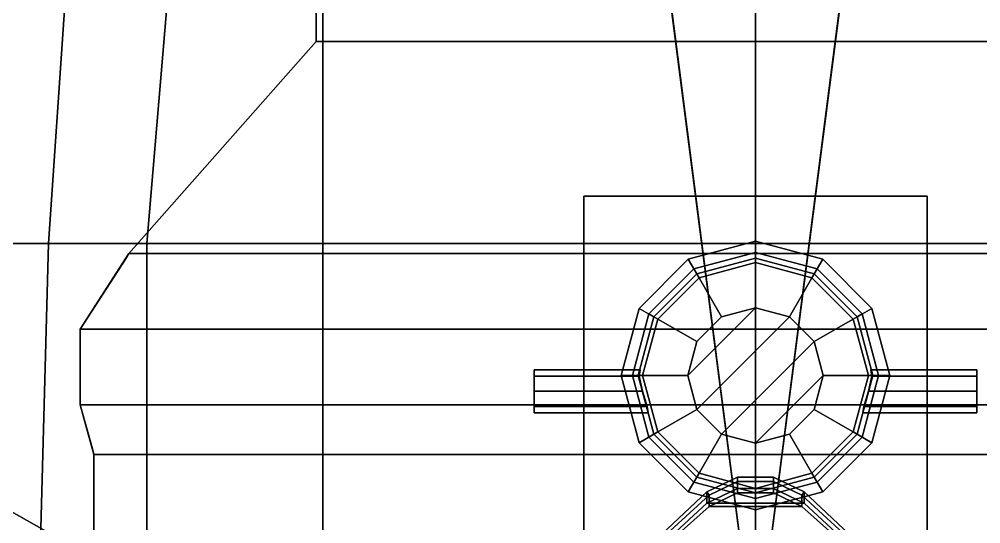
# Model space of a CAD drawing. Header units: millimetres. Extents: x -12 to 12, y -117 to 93.
# Drawn here: x -6.52 to 2, y 26.41 to 30.88 of the extents above; entities that cross this region are included whole.
import ezdxf

# ---------------------------------------------------------------- set-up
doc = ezdxf.new("R2010")
doc.units = ezdxf.units.MM
doc.header["$MEASUREMENT"] = 0
doc.layers.add('railings', color=6, linetype='Continuous')
doc.layers.add('supersctucture', color=3, linetype='Continuous')

msp = doc.modelspace()

# ---------------------------------------------------------------- linework, layer by layer
for points in [[(-1.99, 40.6, 11.96), (0, 25.2, 24.73), (0, 25.2, 24.82), (-1.99, 40.65, 11.96)], [(-1.99, 40.65, 11.96), (0, 25.2, 24.82), (0, 25.2, 24.73), (-1.99, 40.6, 11.96)], [(1.99, 40.6, 11.96), (0, 25.2, 24.73), (0, 25.2, 24.82), (1.99, 40.65, 11.96)], [(1.99, 40.65, 11.96), (0, 25.2, 24.82), (0, 25.2, 24.73), (1.99, 40.6, 11.96)], [(-6.87, 38.12, -6.24), (-5.63, 38.12, -6.77), (-6.26, 28.89, -6.94), (-7.68, 28.89, -6.31)], [(-5.63, 38.12, -6.77), (-4.61, 38.12, -7.02), (-5.39, 28.89, -7.08), (-6.26, 28.89, -6.94)], [(0, 28.89, -7.11), (-5.39, 28.89, -7.08), (-4.61, 38.12, -7.02), (0, 38.12, -7.11)], [(0, 38.12, -7.11), (4.61, 38.12, -7.02), (5.39, 28.89, -7.08), (0, 28.89, -7.11)], [(-3.89, 30.68, 9.45), (-3.89, 35.88, 9.45), (3.89, 35.88, 9.45), (3.89, 30.68, 9.45)], [(-3.89, 30.68, 9.55), (-3.89, 35.88, 9.55), (-3.89, 35.88, 9.45), (-3.89, 30.68, 9.45)], [(3.89, 33.48, 9.55), (-3.89, 33.48, 9.55), (-3.89, 30.68, 9.55), (3.89, 30.68, 9.55)], [(-5.55, 28.8, 9.45), (-3.89, 30.68, 9.45), (3.89, 30.68, 9.45), (5.55, 28.8, 9.45)], [(3.89, 30.68, 9.55), (-3.89, 30.68, 9.55), (-5.55, 28.8, 9.55), (5.55, 28.8, 9.55)], [(-5.55, 28.8, 9.55), (-3.89, 30.68, 9.55), (-3.89, 30.68, 9.45), (-5.55, 28.8, 9.45)], [(-7.68, 28.89, -6.31), (-6.26, 28.89, -6.94), (-6.5, 19.99, -6.98), (-8.11, 19.99, -6.31)], [(-6.26, 28.89, -6.94), (-5.39, 28.89, -7.08), (-5.39, 19.99, -7.11), (-6.5, 19.99, -6.98)], [(0, 19.99, -7.11), (-5.39, 19.99, -7.11), (-5.39, 28.89, -7.08), (0, 28.89, -7.11)], [(0, 28.89, -7.11), (5.39, 28.89, -7.08), (5.39, 19.99, -7.11), (0, 19.99, -7.11)], [(5.55, 28.8, 9.55), (-5.55, 28.8, 9.55), (-5.98, 28.13, 9.55), (5.98, 28.13, 9.55)], [(-5.98, 28.13, 9.45), (-5.55, 28.8, 9.45), (5.55, 28.8, 9.45), (5.98, 28.13, 9.45)], [(-5.98, 28.13, 9.55), (-5.55, 28.8, 9.55), (-5.55, 28.8, 9.45), (-5.98, 28.13, 9.45)], [(-5.98, 27.46, 9.45), (-5.98, 28.13, 9.45), (5.98, 28.13, 9.45), (5.98, 27.46, 9.45)], [(5.98, 28.13, 9.55), (-5.98, 28.13, 9.55), (-5.98, 27.46, 9.55), (5.98, 27.46, 9.55)], [(-5.98, 27.46, 9.55), (-5.98, 28.13, 9.55), (-5.98, 28.13, 9.45), (-5.98, 27.46, 9.45)], [(5.98, 27.46, 9.55), (-5.98, 27.46, 9.55), (-5.86, 27.02, 9.55), (5.86, 27.02, 9.55)], [(-5.86, 27.02, 9.45), (-5.98, 27.46, 9.45), (5.98, 27.46, 9.45), (5.86, 27.02, 9.45)], [(-5.86, 27.02, 9.55), (-5.98, 27.46, 9.55), (-5.98, 27.46, 9.45), (-5.86, 27.02, 9.45)], [(-5.86, 24.74, 9.45), (-5.86, 27.02, 9.45), (5.86, 27.02, 9.45), (5.86, 24.74, 9.45)], [(5.86, 27.02, 9.55), (-5.86, 27.02, 9.55), (-5.86, 24.74, 9.55), (5.86, 24.74, 9.55)], [(-5.86, 24.74, 9.55), (-5.86, 27.02, 9.55), (-5.86, 27.02, 9.45), (-5.86, 24.74, 9.45)], [(-0.43, 26.59, 23.18), (-0.43, 26.69, 23.41), (-0.16, 26.82, 23.41), (-0.16, 26.72, 23.18)], [(-0.16, 26.78, 23.41), (-0.16, 26.82, 23.41), (-0.43, 26.69, 23.41), (-0.41, 26.66, 23.41)], [(-0.16, 26.68, 23.18), (-0.16, 26.78, 23.41), (-0.41, 26.66, 23.41), (-0.41, 26.56, 23.18)], [(0.16, 26.82, 23.41), (0.16, 26.72, 23.18), (-0.16, 26.72, 23.18), (-0.16, 26.82, 23.41)], [(0.16, 26.78, 23.41), (0.16, 26.82, 23.41), (-0.16, 26.82, 23.41), (-0.16, 26.78, 23.41)], [(-0.16, 26.78, 23.41), (-0.16, 26.68, 23.18), (0.16, 26.68, 23.18), (0.16, 26.78, 23.41)], [(0.43, 26.69, 23.41), (0.43, 26.59, 23.18), (0.16, 26.72, 23.18), (0.16, 26.82, 23.41)], [(0.41, 26.66, 23.41), (0.43, 26.69, 23.41), (0.16, 26.82, 23.41), (0.16, 26.78, 23.41)], [(0.16, 26.78, 23.41), (0.16, 26.68, 23.18), (0.41, 26.56, 23.18), (0.41, 26.66, 23.41)], [(-0.83, 26.22, 23.18), (-0.93, 26.22, 23.41), (-0.43, 26.69, 23.41), (-0.43, 26.59, 23.18)], [(-0.41, 26.66, 23.41), (-0.43, 26.69, 23.41), (-0.93, 26.22, 23.41), (-0.89, 26.22, 23.41)], [(-0.41, 26.56, 23.18), (-0.41, 26.66, 23.41), (-0.89, 26.22, 23.41), (-0.79, 26.22, 23.18)], [(-0.16, 26.72, 22.08), (0.16, 26.72, 22.08), (0.43, 26.59, 22.08), (-0.43, 26.59, 22.08)], [(-0.43, 26.59, 22.08), (-0.43, 26.59, 23.18), (-0.16, 26.72, 23.18), (-0.16, 26.72, 22.08)], [(0.16, 26.68, 22.18), (-0.16, 26.68, 22.18), (-0.41, 26.56, 22.18), (0.41, 26.56, 22.18)], [(-0.16, 26.68, 22.18), (-0.16, 26.68, 23.18), (-0.41, 26.56, 23.18), (-0.41, 26.56, 22.18)], [(0.16, 26.72, 23.18), (0.16, 26.72, 22.08), (-0.16, 26.72, 22.08), (-0.16, 26.72, 23.18)], [(-0.16, 26.68, 23.18), (-0.16, 26.68, 22.18), (0.16, 26.68, 22.18), (0.16, 26.68, 23.18)], [(0.43, 26.59, 23.18), (0.43, 26.59, 22.08), (0.16, 26.72, 22.08), (0.16, 26.72, 23.18)], [(0.16, 26.68, 23.18), (0.16, 26.68, 22.18), (0.41, 26.56, 22.18), (0.41, 26.56, 23.18)], [(0.89, 26.22, 23.41), (0.93, 26.22, 23.41), (0.43, 26.69, 23.41), (0.41, 26.66, 23.41)], [(0.41, 26.66, 23.41), (0.41, 26.56, 23.18), (0.79, 26.22, 23.18), (0.89, 26.22, 23.41)], [(0.93, 26.22, 23.41), (0.83, 26.22, 23.18), (0.43, 26.59, 23.18), (0.43, 26.69, 23.41)], [(-0.43, 26.59, 22.08), (0.43, 26.59, 22.08), (0.83, 26.22, 22.08), (-0.83, 26.22, 22.08)], [(-0.83, 26.22, 22.08), (-0.83, 26.22, 23.18), (-0.43, 26.59, 23.18), (-0.43, 26.59, 22.08)], [(0.83, 26.22, 23.18), (0.83, 26.22, 22.08), (0.43, 26.59, 22.08), (0.43, 26.59, 23.18)], [(0.41, 26.56, 22.18), (-0.41, 26.56, 22.18), (-0.79, 26.22, 22.18), (0.79, 26.22, 22.18)], [(-0.41, 26.56, 22.18), (-0.41, 26.56, 23.18), (-0.79, 26.22, 23.18), (-0.79, 26.22, 22.18)], [(0.41, 26.56, 23.18), (0.41, 26.56, 22.18), (0.79, 26.22, 22.18), (0.79, 26.22, 23.18)]]:
    msp.add_3dface(points)
at = {"layer": 'railings'}
for points in [[(-3.89, 30.68, 10.68), (-3.89, 30.68, 10.73), (-5.55, 28.8, 10.73), (-5.55, 28.8, 10.68)], [(-5.55, 28.8, 10.68), (-5.55, 28.8, 10.73), (-3.89, 30.68, 10.73), (-3.89, 30.68, 10.68)], [(-5.55, 28.8, 10.16), (-5.55, 28.8, 10.21), (-3.89, 30.68, 10.21), (-3.89, 30.68, 10.16)], [(-3.89, 30.68, 10.16), (-3.89, 30.68, 10.21), (-5.55, 28.8, 10.21), (-5.55, 28.8, 10.16)], [(-3.89, 30.68, 10.73), (-3.89, 30.73, 10.73), (-3.89, 30.73, 9.55), (-3.89, 30.68, 9.55)], [(-3.89, 30.68, 9.55), (-3.89, 30.73, 9.55), (-3.89, 30.73, 10.73), (-3.89, 30.68, 10.73)], [(-5.58, 28.75, 9.55), (-5.55, 28.8, 9.55), (-5.55, 28.8, 10.73), (-5.58, 28.75, 10.73)], [(-5.58, 28.75, 10.73), (-5.55, 28.8, 10.73), (-5.55, 28.8, 9.55), (-5.58, 28.75, 9.55)], [(-5.98, 28.13, 10.68), (-5.98, 28.13, 10.73), (-5.58, 28.75, 10.73), (-5.58, 28.75, 10.68)], [(-5.58, 28.75, 10.68), (-5.58, 28.75, 10.73), (-5.98, 28.13, 10.73), (-5.98, 28.13, 10.68)], [(-5.58, 28.75, 10.16), (-5.58, 28.75, 10.21), (-5.98, 28.13, 10.21), (-5.98, 28.13, 10.16)], [(-5.98, 28.13, 10.16), (-5.98, 28.13, 10.21), (-5.58, 28.75, 10.21), (-5.58, 28.75, 10.16)], [(-5.98, 28.13, 10.68), (-5.98, 28.13, 10.73), (-5.98, 27.77, 10.73), (-5.98, 27.77, 10.68)], [(-5.98, 27.77, 10.68), (-5.98, 27.77, 10.73), (-5.98, 28.13, 10.73), (-5.98, 28.13, 10.68)], [(-5.98, 27.77, 10.16), (-5.98, 27.77, 10.21), (-5.98, 28.13, 10.21), (-5.98, 28.13, 10.16)], [(-5.98, 28.13, 10.16), (-5.98, 28.13, 10.21), (-5.98, 27.77, 10.21), (-5.98, 27.77, 10.16)], [(-5.98, 27.72, 9.55), (-5.98, 27.77, 9.55), (-5.98, 27.77, 10.73), (-5.98, 27.72, 10.73)], [(-5.98, 27.72, 10.73), (-5.98, 27.77, 10.73), (-5.98, 27.77, 9.55), (-5.98, 27.72, 9.55)], [(-5.98, 27.46, 10.68), (-5.98, 27.46, 10.73), (-5.98, 27.72, 10.73), (-5.98, 27.72, 10.68)], [(-5.98, 27.72, 10.68), (-5.98, 27.72, 10.73), (-5.98, 27.46, 10.73), (-5.98, 27.46, 10.68)], [(-5.98, 27.72, 10.16), (-5.98, 27.72, 10.21), (-5.98, 27.46, 10.21), (-5.98, 27.46, 10.16)], [(-5.98, 27.46, 10.16), (-5.98, 27.46, 10.21), (-5.98, 27.72, 10.21), (-5.98, 27.72, 10.16)], [(-5.98, 27.46, 10.68), (-5.98, 27.46, 10.73), (-5.87, 27.07, 10.73), (-5.87, 27.07, 10.68)], [(-5.87, 27.07, 10.68), (-5.87, 27.07, 10.73), (-5.98, 27.46, 10.73), (-5.98, 27.46, 10.68)], [(-5.87, 27.07, 10.16), (-5.87, 27.07, 10.21), (-5.98, 27.46, 10.21), (-5.98, 27.46, 10.16)], [(-5.98, 27.46, 10.16), (-5.98, 27.46, 10.21), (-5.87, 27.07, 10.21), (-5.87, 27.07, 10.16)], [(-5.86, 27.02, 10.73), (-5.87, 27.07, 10.73), (-5.87, 27.07, 9.55), (-5.86, 27.02, 9.55)], [(-5.86, 27.02, 9.55), (-5.87, 27.07, 9.55), (-5.87, 27.07, 10.73), (-5.86, 27.02, 10.73)], [(-5.86, 24.79, 10.68), (-5.86, 24.79, 10.73), (-5.86, 27.02, 10.73), (-5.86, 27.02, 10.68)], [(-5.86, 27.02, 10.68), (-5.86, 27.02, 10.73), (-5.86, 24.79, 10.73), (-5.86, 24.79, 10.68)], [(-5.86, 27.02, 10.16), (-5.86, 27.02, 10.21), (-5.86, 24.79, 10.21), (-5.86, 24.79, 10.16)], [(-5.86, 24.79, 10.16), (-5.86, 24.79, 10.21), (-5.86, 27.02, 10.21), (-5.86, 27.02, 10.16)]]:
    msp.add_3dface(points, dxfattribs=at)
at = {"layer": 'supersctucture'}
for points in [[(-10.34, 38.12, 6.03), (-10.78, 28.89, 6), (-3.83, 28.89, 6), (-3.83, 37.94, 6.03)], [(-3.83, 37.94, 6.03), (-3.83, 28.89, 6), (-3.83, 28.89, 9.45), (-3.83, 37.94, 9.45)], [(-1.52, 29.31, 11.92), (-1.52, 29.31, 9.55), (-1.52, 25.87, 9.55), (-1.52, 25.87, 11.92)], [(1.52, 29.31, 11.92), (1.52, 29.31, 9.55), (-1.52, 29.31, 9.55), (-1.52, 29.31, 11.92)], [(1.52, 25.87, 11.92), (1.52, 29.31, 11.92), (-1.52, 29.31, 11.92), (-1.52, 25.87, 11.92)], [(1.52, 25.87, 9.55), (1.52, 29.31, 9.55), (1.52, 29.31, 11.92), (1.52, 25.87, 11.92)], [(-10.78, 28.89, 6), (-10.96, 19.99, 5.97), (-3.83, 19.99, 5.97), (-3.83, 24.95, 6.012)], [(-10.78, 28.89, 6), (-10.78, 28.89, 6), (-3.83, 24.95, 6.012), (-3.83, 28.89, 6)], [(-3.83, 28.89, 6), (-3.83, 24.95, 6.012), (-3.83, 24.95, 9.45), (-3.83, 28.89, 9.45)], [(0, 28.91, 11.92), (-0.595, 28.7506, 11.92), (-0.595, 28.7506, 12.21), (0, 28.91, 12.21)], [(0, 28.91, 12.21), (-0.595, 28.7506, 12.21), (-0.5, 28.586, 12.21), (0, 28.72, 12.21)], [(0.595, 28.7506, 11.92), (0, 28.91, 11.92), (0, 28.91, 12.21), (0.595, 28.7506, 12.21)], [(0.595, 28.7506, 12.21), (0, 28.91, 12.21), (0, 28.72, 12.21), (0.5, 28.586, 12.21)], [(0, 28.81, 12.74), (-0.545, 28.664, 12.74), (-0.545, 28.664, 12.89), (0, 28.81, 12.89)], [(0, 28.81, 12.89), (-0.545, 28.664, 12.89), (-0.52, 28.6207, 12.89), (0, 28.76, 12.89)], [(0.545, 28.664, 12.74), (0, 28.81, 12.74), (0, 28.81, 12.89), (0.545, 28.664, 12.89)], [(0.545, 28.664, 12.89), (0, 28.81, 12.89), (0, 28.76, 12.89), (0.52, 28.6207, 12.89)], [(-0.595, 28.7506, 11.92), (-1.0306, 28.315, 11.92), (-1.0306, 28.315, 12.21), (-0.595, 28.7506, 12.21)], [(-0.595, 28.7506, 12.21), (-1.0306, 28.315, 12.21), (-0.866, 28.22, 12.21), (-0.5, 28.586, 12.21)], [(0, 28.76, 14.83), (-0.52, 28.6207, 14.83), (-0.3, 28.2396, 15.12), (0, 28.32, 15.12)], [(0, 28.76, 12.89), (-0.52, 28.6207, 12.89), (-0.52, 28.6207, 14.83), (0, 28.76, 14.83)], [(0, 28.72, 12.21), (-0.5, 28.586, 12.21), (-0.5, 28.586, 12.74), (0, 28.72, 12.74)], [(0.52, 28.6207, 14.83), (0, 28.76, 14.83), (0, 28.32, 15.12), (0.3, 28.2396, 15.12)], [(0.52, 28.6207, 12.89), (0, 28.76, 12.89), (0, 28.76, 14.83), (0.52, 28.6207, 14.83)], [(0.5, 28.586, 12.21), (0, 28.72, 12.21), (0, 28.72, 12.74), (0.5, 28.586, 12.74)], [(1.0306, 28.315, 12.21), (0.595, 28.7506, 12.21), (0.5, 28.586, 12.21), (0.866, 28.22, 12.21)], [(1.0306, 28.315, 11.92), (0.595, 28.7506, 11.92), (0.595, 28.7506, 12.21), (1.0306, 28.315, 12.21)], [(-0.545, 28.664, 12.74), (-0.944, 28.265, 12.74), (-0.944, 28.265, 12.89), (-0.545, 28.664, 12.89)], [(-0.545, 28.664, 12.89), (-0.944, 28.265, 12.89), (-0.9007, 28.24, 12.89), (-0.52, 28.6207, 12.89)], [(-0.52, 28.6207, 14.83), (-0.9007, 28.24, 14.83), (-0.5196, 28.02, 15.12), (-0.3, 28.2396, 15.12)], [(-0.52, 28.6207, 12.89), (-0.9007, 28.24, 12.89), (-0.9007, 28.24, 14.83), (-0.52, 28.6207, 14.83)], [(0.9007, 28.24, 14.83), (0.52, 28.6207, 14.83), (0.3, 28.2396, 15.12), (0.5196, 28.02, 15.12)], [(0.944, 28.265, 12.89), (0.545, 28.664, 12.89), (0.52, 28.6207, 12.89), (0.9007, 28.24, 12.89)], [(0.9007, 28.24, 12.89), (0.52, 28.6207, 12.89), (0.52, 28.6207, 14.83), (0.9007, 28.24, 14.83)], [(0.944, 28.265, 12.74), (0.545, 28.664, 12.74), (0.545, 28.664, 12.89), (0.944, 28.265, 12.89)], [(-0.5, 28.586, 12.21), (-0.866, 28.22, 12.21), (-0.866, 28.22, 12.74), (-0.5, 28.586, 12.74)], [(0.866, 28.22, 12.21), (0.5, 28.586, 12.21), (0.5, 28.586, 12.74), (0.866, 28.22, 12.74)], [(-1.0306, 28.315, 11.92), (-1.19, 27.72, 11.92), (-1.19, 27.72, 12.21), (-1.0306, 28.315, 12.21)], [(-1.0306, 28.315, 12.21), (-1.19, 27.72, 12.21), (-1, 27.72, 12.21), (-0.866, 28.22, 12.21)], [(-0.5196, 27.42, 15.12), (0.3, 28.2396, 15.12), (0, 28.32, 15.12), (-0.6, 27.72, 15.12)], [(-0.6, 27.72, 15.12), (0, 28.32, 15.12), (-0.3, 28.2396, 15.12), (-0.5196, 28.02, 15.12)], [(1.19, 27.72, 12.21), (1.0306, 28.315, 12.21), (0.866, 28.22, 12.21), (1, 27.72, 12.21)], [(1.19, 27.72, 11.92), (1.0306, 28.315, 11.92), (1.0306, 28.315, 12.21), (1.19, 27.72, 12.21)], [(-0.944, 28.265, 12.74), (-1.09, 27.72, 12.74), (-1.09, 27.72, 12.89), (-0.944, 28.265, 12.89)], [(-0.944, 28.265, 12.89), (-1.09, 27.72, 12.89), (-1.04, 27.72, 12.89), (-0.9007, 28.24, 12.89)], [(-0.9007, 28.24, 14.83), (-1.04, 27.72, 14.83), (-0.6, 27.72, 15.12), (-0.5196, 28.02, 15.12)], [(-0.9007, 28.24, 12.89), (-1.04, 27.72, 12.89), (-1.04, 27.72, 14.83), (-0.9007, 28.24, 14.83)], [(-0.866, 28.22, 12.21), (-1, 27.72, 12.21), (-1, 27.72, 12.74), (-0.866, 28.22, 12.74)], [(-0.3, 27.2004, 15.12), (0.5196, 28.02, 15.12), (0.3, 28.2396, 15.12), (-0.5196, 27.42, 15.12)], [(1.04, 27.72, 14.83), (0.9007, 28.24, 14.83), (0.5196, 28.02, 15.12), (0.6, 27.72, 15.12)], [(1, 27.72, 12.21), (0.866, 28.22, 12.21), (0.866, 28.22, 12.74), (1, 27.72, 12.74)], [(1.09, 27.72, 12.89), (0.944, 28.265, 12.89), (0.9007, 28.24, 12.89), (1.04, 27.72, 12.89)], [(1.04, 27.72, 12.89), (0.9007, 28.24, 12.89), (0.9007, 28.24, 14.83), (1.04, 27.72, 14.83)], [(1.09, 27.72, 12.74), (0.944, 28.265, 12.74), (0.944, 28.265, 12.89), (1.09, 27.72, 12.89)], [(0, 27.12, 15.12), (0.6, 27.72, 15.12), (0.5196, 28.02, 15.12), (-0.3, 27.2004, 15.12)], [(-1.96, 27.77, 13.98), (-1.96, 27.4456, 14.1144), (-1.96, 27.58, 14.17), (-1.96, 27.7144, 14.1144)], [(-1.96, 27.7144, 13.8456), (-1.96, 27.39, 13.98), (-1.96, 27.4456, 14.1144), (-1.96, 27.77, 13.98)], [(-1.03, 27.7144, 14.1144), (-1.02, 27.77, 13.98), (-1.96, 27.77, 13.98), (-1.96, 27.7144, 14.1144)], [(-1.02, 27.77, 13.98), (-1.03, 27.7144, 13.8456), (-1.96, 27.7144, 13.8456), (-1.96, 27.77, 13.98)], [(1.02, 27.77, 13.98), (1.03, 27.7144, 14.1144), (1.96, 27.7144, 14.1144), (1.96, 27.77, 13.98)], [(1.03, 27.7144, 13.8456), (1.02, 27.77, 13.98), (1.96, 27.77, 13.98), (1.96, 27.7144, 13.8456)], [(1.96, 27.7144, 14.1144), (1.96, 27.39, 13.98), (1.96, 27.4456, 13.8456), (1.96, 27.77, 13.98)], [(1.96, 27.77, 13.98), (1.96, 27.4456, 13.8456), (1.96, 27.58, 13.79), (1.96, 27.7144, 13.8456)], [(-1.96, 27.58, 13.79), (-1.96, 27.4456, 13.8456), (-1.96, 27.39, 13.98), (-1.96, 27.7144, 13.8456)], [(-1, 27.58, 14.17), (-1.03, 27.7144, 14.1144), (-1.96, 27.7144, 14.1144), (-1.96, 27.58, 14.17)], [(-1.03, 27.7144, 13.8456), (-1, 27.58, 13.79), (-1.96, 27.58, 13.79), (-1.96, 27.7144, 13.8456)], [(-1.19, 27.72, 11.92), (-1.0306, 27.125, 11.92), (-1.0306, 27.125, 12.21), (-1.19, 27.72, 12.21)], [(-1.19, 27.72, 12.21), (-1.0306, 27.125, 12.21), (-0.866, 27.22, 12.21), (-1, 27.72, 12.21)], [(-1.09, 27.72, 12.74), (-0.944, 27.175, 12.74), (-0.944, 27.175, 12.89), (-1.09, 27.72, 12.89)], [(-1.09, 27.72, 12.89), (-0.944, 27.175, 12.89), (-0.9007, 27.2, 12.89), (-1.04, 27.72, 12.89)], [(-1.04, 27.72, 14.83), (-0.9007, 27.2, 14.83), (-0.5196, 27.42, 15.12), (-0.6, 27.72, 15.12)], [(-1.04, 27.72, 12.89), (-0.9007, 27.2, 12.89), (-0.9007, 27.2, 14.83), (-1.04, 27.72, 14.83)], [(-1, 27.72, 12.21), (-0.866, 27.22, 12.21), (-0.866, 27.22, 12.74), (-1, 27.72, 12.74)], [(0.3, 27.2004, 15.12), (0.5196, 27.42, 15.12), (0.6, 27.72, 15.12), (0, 27.12, 15.12)], [(0.9007, 27.2, 14.83), (1.04, 27.72, 14.83), (0.6, 27.72, 15.12), (0.5196, 27.42, 15.12)], [(0.866, 27.22, 12.21), (1, 27.72, 12.21), (1, 27.72, 12.74), (0.866, 27.22, 12.74)], [(1.0306, 27.125, 12.21), (1.19, 27.72, 12.21), (1, 27.72, 12.21), (0.866, 27.22, 12.21)], [(0.9007, 27.2, 12.89), (1.04, 27.72, 12.89), (1.04, 27.72, 14.83), (0.9007, 27.2, 14.83)], [(0.944, 27.175, 12.89), (1.09, 27.72, 12.89), (1.04, 27.72, 12.89), (0.9007, 27.2, 12.89)], [(0.944, 27.175, 12.74), (1.09, 27.72, 12.74), (1.09, 27.72, 12.89), (0.944, 27.175, 12.89)], [(1.03, 27.7144, 14.1144), (1, 27.58, 14.17), (1.96, 27.58, 14.17), (1.96, 27.7144, 14.1144)], [(1, 27.58, 13.79), (1.03, 27.7144, 13.8456), (1.96, 27.7144, 13.8456), (1.96, 27.58, 13.79)], [(1.0306, 27.125, 11.92), (1.19, 27.72, 11.92), (1.19, 27.72, 12.21), (1.0306, 27.125, 12.21)], [(1.96, 27.58, 14.17), (1.96, 27.4456, 14.1144), (1.96, 27.39, 13.98), (1.96, 27.7144, 14.1144)], [(-0.96, 27.4456, 14.1144), (-1, 27.58, 14.17), (-1.96, 27.58, 14.17), (-1.96, 27.4456, 14.1144)], [(-1, 27.58, 13.79), (-0.96, 27.4456, 13.8456), (-1.96, 27.4456, 13.8456), (-1.96, 27.58, 13.79)], [(1, 27.58, 14.17), (0.96, 27.4456, 14.1144), (1.96, 27.4456, 14.1144), (1.96, 27.58, 14.17)], [(0.96, 27.4456, 13.8456), (1, 27.58, 13.79), (1.96, 27.58, 13.79), (1.96, 27.4456, 13.8456)], [(-0.95, 27.39, 13.98), (-0.96, 27.4456, 14.1144), (-1.96, 27.4456, 14.1144), (-1.96, 27.39, 13.98)], [(-0.96, 27.4456, 13.8456), (-0.95, 27.39, 13.98), (-1.96, 27.39, 13.98), (-1.96, 27.4456, 13.8456)], [(-0.9007, 27.2, 14.83), (-0.52, 26.8193, 14.83), (-0.3, 27.2004, 15.12), (-0.5196, 27.42, 15.12)], [(0.52, 26.8193, 14.83), (0.9007, 27.2, 14.83), (0.5196, 27.42, 15.12), (0.3, 27.2004, 15.12)], [(0.96, 27.4456, 14.1144), (0.95, 27.39, 13.98), (1.96, 27.39, 13.98), (1.96, 27.4456, 14.1144)], [(0.95, 27.39, 13.98), (0.96, 27.4456, 13.8456), (1.96, 27.4456, 13.8456), (1.96, 27.39, 13.98)], [(-1.0306, 27.125, 12.21), (-0.595, 26.6894, 12.21), (-0.5, 26.854, 12.21), (-0.866, 27.22, 12.21)], [(-0.944, 27.175, 12.89), (-0.545, 26.776, 12.89), (-0.52, 26.8193, 12.89), (-0.9007, 27.2, 12.89)], [(-0.944, 27.175, 12.74), (-0.545, 26.776, 12.74), (-0.545, 26.776, 12.89), (-0.944, 27.175, 12.89)], [(-0.9007, 27.2, 12.89), (-0.52, 26.8193, 12.89), (-0.52, 26.8193, 14.83), (-0.9007, 27.2, 14.83)], [(-0.866, 27.22, 12.21), (-0.5, 26.854, 12.21), (-0.5, 26.854, 12.74), (-0.866, 27.22, 12.74)], [(-0.52, 26.8193, 14.83), (0, 26.68, 14.83), (0, 27.12, 15.12), (-0.3, 27.2004, 15.12)], [(0, 26.68, 14.83), (0.52, 26.8193, 14.83), (0.3, 27.2004, 15.12), (0, 27.12, 15.12)], [(0.5, 26.854, 12.21), (0.866, 27.22, 12.21), (0.866, 27.22, 12.74), (0.5, 26.854, 12.74)], [(0.595, 26.6894, 12.21), (1.0306, 27.125, 12.21), (0.866, 27.22, 12.21), (0.5, 26.854, 12.21)], [(0.52, 26.8193, 12.89), (0.9007, 27.2, 12.89), (0.9007, 27.2, 14.83), (0.52, 26.8193, 14.83)], [(0.545, 26.776, 12.89), (0.944, 27.175, 12.89), (0.9007, 27.2, 12.89), (0.52, 26.8193, 12.89)], [(0.545, 26.776, 12.74), (0.944, 27.175, 12.74), (0.944, 27.175, 12.89), (0.545, 26.776, 12.89)], [(-1.0306, 27.125, 11.92), (-0.595, 26.6894, 11.92), (-0.595, 26.6894, 12.21), (-1.0306, 27.125, 12.21)], [(0.595, 26.6894, 11.92), (1.0306, 27.125, 11.92), (1.0306, 27.125, 12.21), (0.595, 26.6894, 12.21)], [(-0.595, 26.6894, 12.21), (0, 26.53, 12.21), (0, 26.72, 12.21), (-0.5, 26.854, 12.21)], [(-0.5, 26.854, 12.21), (0, 26.72, 12.21), (0, 26.72, 12.74), (-0.5, 26.854, 12.74)], [(0, 26.72, 12.21), (0.5, 26.854, 12.21), (0.5, 26.854, 12.74), (0, 26.72, 12.74)], [(0, 26.53, 12.21), (0.595, 26.6894, 12.21), (0.5, 26.854, 12.21), (0, 26.72, 12.21)], [(-0.545, 26.776, 12.89), (0, 26.63, 12.89), (0, 26.68, 12.89), (-0.52, 26.8193, 12.89)], [(-0.545, 26.776, 12.74), (0, 26.63, 12.74), (0, 26.63, 12.89), (-0.545, 26.776, 12.89)], [(-0.52, 26.8193, 12.89), (0, 26.68, 12.89), (0, 26.68, 14.83), (-0.52, 26.8193, 14.83)], [(0, 26.68, 12.89), (0.52, 26.8193, 12.89), (0.52, 26.8193, 14.83), (0, 26.68, 14.83)], [(0, 26.63, 12.89), (0.545, 26.776, 12.89), (0.52, 26.8193, 12.89), (0, 26.68, 12.89)], [(0, 26.63, 12.74), (0.545, 26.776, 12.74), (0.545, 26.776, 12.89), (0, 26.63, 12.89)], [(-0.595, 26.6894, 11.92), (0, 26.53, 11.92), (0, 26.53, 12.21), (-0.595, 26.6894, 12.21)], [(0, 26.53, 11.92), (0.595, 26.6894, 11.92), (0.595, 26.6894, 12.21), (0, 26.53, 12.21)]]:
    msp.add_3dface(points, dxfattribs=at)

doc.saveas('drawing.dxf')
